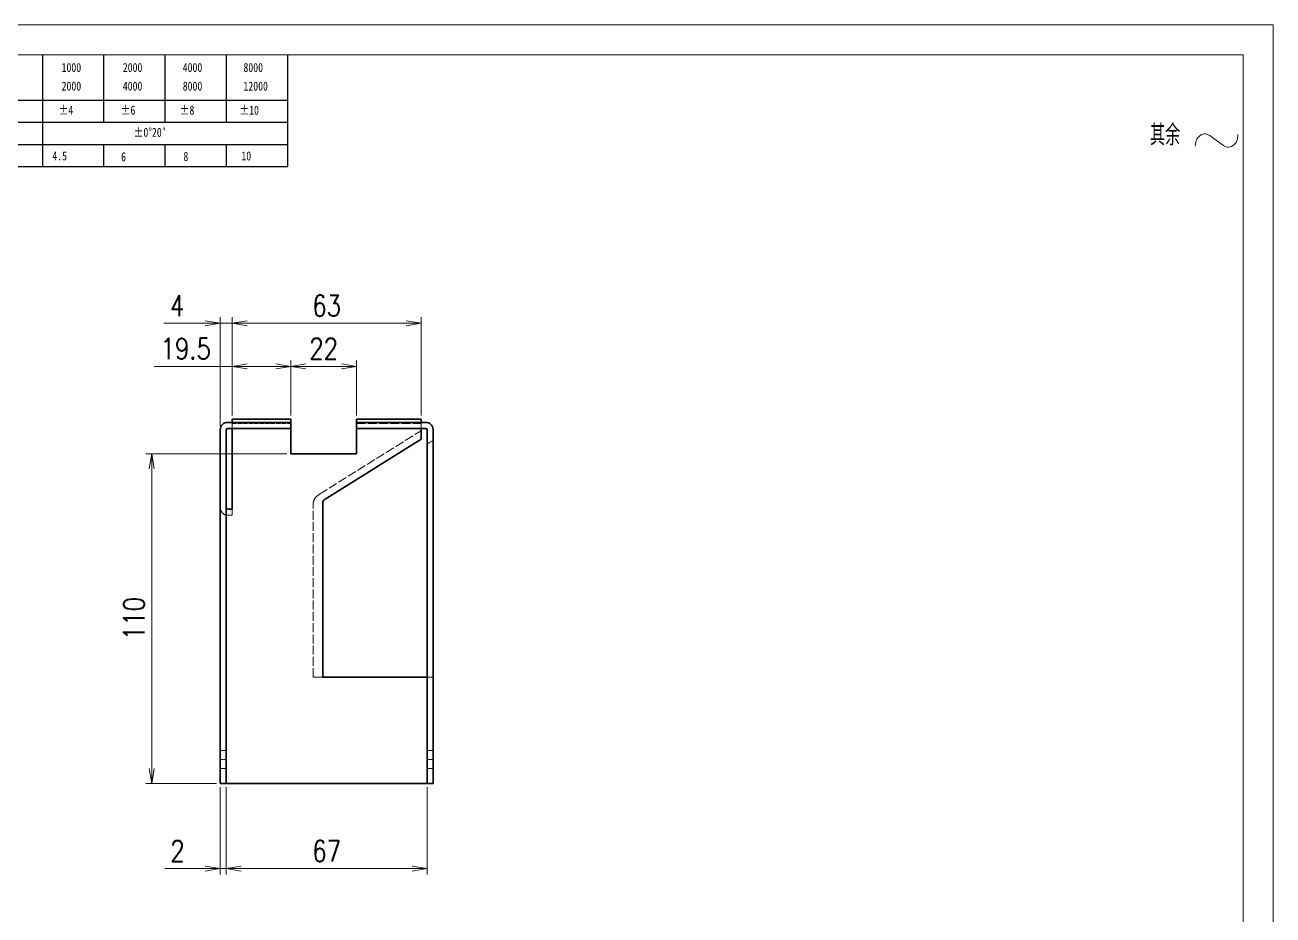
# Model space of a CAD drawing. Header units: millimetres. Extents: x 2181 to 3021, y 1423 to 2017.
# Drawn here: x 2604 to 3020.5, y 1719.9 to 2016.9 of the extents above; entities that cross this region are included whole.
import ezdxf

# ---------------------------------------------------------------- set-up
doc = ezdxf.new("R2010")
doc.units = ezdxf.units.MM
for name, pattern in [('AM_ISO02W050x2', [3.75, 3, -0.75]), ('AM_ISO08W050x2', [9, 6, -0.75, 1.5, -0.75]), ('DOT2', [0.125, 0, -0.125])]:
    doc.linetypes.add(name, pattern=pattern)
for name, color, linetype, lineweight in [('中心线', 2, 'AM_ISO08W050x2', 18), ('图框', 7, 'Continuous', 18), ('标注线', 3, 'Continuous', 18), ('粗实线', 7, 'Continuous', 35), ('虚线', 1, 'AM_ISO02W050x2', 18)]:
    doc.layers.add(name, color=color, linetype=linetype, lineweight=lineweight)
doc.layers.add('图\\M+19E79\\M+195B6\\M+18E9A', color=7, linetype='Continuous')
doc.layers.add('打印', color=7, linetype='Continuous', lineweight=15, plot=False)
doc.layers.add('打印-禁用', color=7, linetype='Continuous', lineweight=15, plot=False)
doc.styles.add('DIM', font='romans.shx', dxfattribs={"width": 0.8, "bigfont": 'bigfont.shx'})
doc.styles.add('国标', font='simfang.ttf', dxfattribs={"width": 0.8})
doc.styles.add('机械长仿宋', font='gbenor.shx', dxfattribs={"height": 1, "bigfont": 'gbcbig.shx'})
doc.dimstyles.new('XR 1-2$0', dxfattribs={"dimscale": 2, "dimtxt": 3.5, "dimasz": 2.5, "dimexe": 1, "dimexo": 0.625, "dimgap": 1.2, "dimtad": 1, "dimdsep": 46, "dimtxsty": 'DIM', "dimblk": 'OPEN', "dimcen": 0, "dimclrd": 8, "dimclre": 8, "dimclrt": 2, "dimazin": 2, "dimtfac": 0.5, "dimtmove": 0, "dimatfit": 3, "dimldrblk": 'OPEN', "dimfxl": 0, "dimtolj": 2, "dimlwd": 13, "dimlwe": 13, "dimarcsym": 0})

# ---------------------------------------------------------------- blocks, each defined once
blk = doc.blocks.new('GZDEH零件A3图框V01版')
at = {"layer": '图\\M+19E79\\M+195B6\\M+18E9A', "color": 9}
for p, q in [((3072.2, -1561.98), (3072.2, -1554.46)), ((3082.42, -1561.98), (3082.42, -1554.46)), ((3092.64, -1561.98), (3092.64, -1554.46)), ((3102.86, -1561.98), (3102.86, -1554.46)), ((3113.09, -1573.08), (3113.09, -1554.46)), ((2996.09, -1561.98), (3113.09, -1561.98)), ((3072.2, -1573.08), (3072.2, -1561.98)), ((3082.42, -1565.68), (3082.42, -1561.98)), ((3092.64, -1565.68), (3092.64, -1561.98)), ((3102.86, -1565.68), (3102.86, -1561.98)), ((2996.09, -1565.68), (3113.09, -1565.68)), ((2996.09, -1569.38), (3113.09, -1569.38)), ((3082.42, -1573.08), (3082.42, -1569.48)), ((3092.64, -1573.08), (3092.64, -1569.38)), ((3102.86, -1573.08), (3102.86, -1569.38)), ((2990.09, -1573.08), (3113.09, -1573.08))]:
    blk.add_line(p, q, dxfattribs=at)
at = {"layer": '图框', "linetype": 'Continuous'}
for p, q in [((3272.49, -1554.46), (2882.49, -1554.46)), ((3272.49, -1832.96), (3272.49, -1554.46))]:
    blk.add_line(p, q, dxfattribs=at)
at = {"layer": '打印-禁用', "linetype": 'Continuous'}
for p, q in [((3277.49, -1549.46), (2857.49, -1549.46)), ((3277.49, -1846.46), (3277.49, -1549.46))]:
    blk.add_line(p, q, dxfattribs=at)
at = {"layer": '图\\M+19E79\\M+195B6\\M+18E9A', "color": 9, "style": '国标', "width": 0.8}
for s, p in [('1000', (3075.36, -1557.31)), ('2000', (3085.57, -1557.31)), ('4000', (3095.57, -1557.31)), ('8000', (3105.7, -1557.31)), ('2000', (3075.36, -1560.41)), ('4000', (3085.57, -1560.41)), ('8000', (3095.57, -1560.41)), ('12000', (3105.7, -1560.41)), ('±4', (3074.85, -1564.42)), ('±6', (3085.22, -1564.42)), ('±8', (3095.06, -1564.42)), ('±10', (3105.02, -1564.42)), ("±0%%D20'", (3087.38, -1568.12)), ('4.5', (3073.82, -1572.05)), ('6', (3085.28, -1572.19)), ('8', (3095.68, -1572.15)), ('10', (3105.36, -1572.06))]:
    blk.add_text(s, height=1.5, dxfattribs=at).set_placement(p)
blk = doc.blocks.new('DEH A3')
at = {"layer": '图框'}
blk.add_blockref('GZDEH零件A3图框V01版', (-2857.49, 1846.46), dxfattribs=at)
blk = doc.blocks.new('其余不去材料')
at = {"layer": '标注线', "color": 2, "lineweight": 13}
for points in [[(0, 0.17), (0.01, 0.48), (0.07, 0.79), (0.16, 1.09), (0.28, 1.36), (0.44, 1.6), (0.62, 1.8), (0.82, 1.97), (1.04, 2.09), (1.26, 2.17), (1.49, 2.21), (1.72, 2.21), (1.94, 2.17), (2.37, 1.97), (2.41, 1.95)], [(4.7, 0.27), (4.91, 0.14), (5.14, 0.05), (5.37, 0), (5.6, 0), (5.82, 0.04), (6.04, 0.11), (6.45, 0.38), (6.79, 0.8), (7.02, 1.34), (7.11, 1.95), (7.11, 2.09)], [(2.41, 1.95), (3.55, 1.11), (4.7, 0.27)]]:
    blk.add_lwpolyline(points, dxfattribs=at)
at = {"layer": '标注线', "color": 7, "linetype": 'DOT2', "style": '机械长仿宋'}
blk.add_text('其余', height=3.5, dxfattribs=at).set_placement((-7.56, 0.3))
blk = doc.blocks.new('_Open')
at = {"color": 0, "linetype": 'ByBlock', "lineweight": -2}
for p, q in [((-1, 0.167), (0, 0)), ((-1, -0.167), (0, 0)), ((0, 0), (-1, 0))]:
    blk.add_line(p, q, dxfattribs=at)
blk = doc.blocks.new('*D37')
at = {"layer": 'Defpoints', "color": 0, "transparency": 16777216}
for p in [(2671.2, 1763.84), (2738.2, 1763.84), (2738.2, 1735.43)]:
    blk.add_point(p, dxfattribs=at)
at = {"layer": '标注线', "color": 8, "lineweight": 13, "transparency": 16777216}
for p, q in [((2671.2, 1762.59), (2671.2, 1733.43)), ((2738.2, 1762.59), (2738.2, 1733.43)), ((2676.2, 1735.43), (2733.2, 1735.43))]:
    blk.add_line(p, q, dxfattribs=at)
at = {"layer": '标注线', "color": 8, "lineweight": 13, "transparency": 16777216, "xscale": 5, "yscale": 5, "zscale": 5, "rotation": 180}
blk.add_blockref('_Open', (2671.2, 1735.43), dxfattribs=at)
at = {"layer": '标注线', "color": 8, "lineweight": 13, "transparency": 16777216, "xscale": 5, "yscale": 5, "zscale": 5}
blk.add_blockref('_Open', (2738.2, 1735.43), dxfattribs=at)
at = {"layer": '标注线', "color": 2, "transparency": 16777216, "insert": (2704.7, 1741.33), "char_height": 7, "attachment_point": 5, "style": 'DIM'}
blk.add_mtext('\\A2;67', dxfattribs=at)
blk = doc.blocks.new('*D42')
at = {"layer": 'Defpoints', "color": 0, "transparency": 16777216}
for p in [(2669.2, 1763.84), (2671.2, 1763.84), (2671.2, 1735.43)]:
    blk.add_point(p, dxfattribs=at)
at = {"layer": '标注线', "color": 8, "lineweight": 13, "transparency": 16777216}
for p, q in [((2669.2, 1762.59), (2669.2, 1733.43)), ((2671.2, 1762.59), (2671.2, 1733.43)), ((2664.2, 1735.43), (2650.66, 1735.43)), ((2671.2, 1735.43), (2669.2, 1735.43)), ((2676.2, 1735.43), (2681.2, 1735.43))]:
    blk.add_line(p, q, dxfattribs=at)
at = {"layer": '标注线', "color": 8, "lineweight": 13, "transparency": 16777216, "xscale": 5, "yscale": 5, "zscale": 5}
blk.add_blockref('_Open', (2669.2, 1735.43), dxfattribs=at)
at = {"layer": '标注线', "color": 8, "lineweight": 13, "transparency": 16777216, "xscale": 5, "yscale": 5, "zscale": 5, "rotation": 180}
blk.add_blockref('_Open', (2671.2, 1735.43), dxfattribs=at)
at = {"layer": '标注线', "color": 2, "transparency": 16777216, "insert": (2654.93, 1741.33), "char_height": 7, "attachment_point": 5, "style": 'DIM'}
blk.add_mtext('\\A2;2', dxfattribs=at)
blk = doc.blocks.new('*D43')
at = {"layer": 'Defpoints', "color": 0, "transparency": 16777216}
for p in [(2669.2, 1917.38), (2673.2, 1885.35), (2669.2, 1881.84)]:
    blk.add_point(p, dxfattribs=at)
at = {"layer": '标注线', "color": 8, "lineweight": 13, "transparency": 16777216}
for p, q in [((2664.2, 1917.38), (2650.4, 1917.38)), ((2669.2, 1883.09), (2669.2, 1919.38)), ((2673.2, 1917.38), (2669.2, 1917.38)), ((2673.2, 1886.6), (2673.2, 1919.38)), ((2678.2, 1917.38), (2683.2, 1917.38))]:
    blk.add_line(p, q, dxfattribs=at)
at = {"layer": '标注线', "color": 8, "lineweight": 13, "transparency": 16777216, "xscale": 5, "yscale": 5, "zscale": 5}
blk.add_blockref('_Open', (2669.2, 1917.38), dxfattribs=at)
at = {"layer": '标注线', "color": 8, "lineweight": 13, "transparency": 16777216, "xscale": 5, "yscale": 5, "zscale": 5, "rotation": 180}
blk.add_blockref('_Open', (2673.2, 1917.38), dxfattribs=at)
at = {"layer": '标注线', "color": 2, "transparency": 16777216, "insert": (2654.8, 1923.28), "char_height": 7, "attachment_point": 5, "style": 'DIM'}
blk.add_mtext('\\A2;4', dxfattribs=at)
blk = doc.blocks.new('*D44')
at = {"layer": 'Defpoints', "color": 0, "transparency": 16777216}
for p in [(2673.2, 1917.38), (2673.2, 1885.35), (2736.2, 1885.35)]:
    blk.add_point(p, dxfattribs=at)
at = {"layer": '标注线', "color": 8, "lineweight": 13, "transparency": 16777216}
for p, q in [((2673.2, 1886.6), (2673.2, 1919.38)), ((2731.2, 1917.38), (2678.2, 1917.38)), ((2736.2, 1886.6), (2736.2, 1919.38))]:
    blk.add_line(p, q, dxfattribs=at)
at = {"layer": '标注线', "color": 8, "lineweight": 13, "transparency": 16777216, "xscale": 5, "yscale": 5, "zscale": 5, "rotation": 180}
blk.add_blockref('_Open', (2673.2, 1917.38), dxfattribs=at)
at = {"layer": '标注线', "color": 8, "lineweight": 13, "transparency": 16777216, "xscale": 5, "yscale": 5, "zscale": 5}
blk.add_blockref('_Open', (2736.2, 1917.38), dxfattribs=at)
at = {"layer": '标注线', "color": 2, "transparency": 16777216, "insert": (2704.7, 1923.28), "char_height": 7, "attachment_point": 5, "style": 'DIM'}
blk.add_mtext('\\A2;63', dxfattribs=at)
blk = doc.blocks.new('*D45')
at = {"layer": 'Defpoints', "color": 0, "transparency": 16777216}
for p in [(2673.2, 1903.02), (2673.2, 1886.6), (2692.7, 1885.35)]:
    blk.add_point(p, dxfattribs=at)
at = {"layer": '标注线', "color": 8, "lineweight": 13, "transparency": 16777216}
for p, q in [((2673.2, 1887.85), (2673.2, 1905.02)), ((2692.7, 1886.6), (2692.7, 1905.02)), ((2673.2, 1903.02), (2647.13, 1903.02)), ((2687.7, 1903.02), (2678.2, 1903.02))]:
    blk.add_line(p, q, dxfattribs=at)
at = {"layer": '标注线', "color": 8, "lineweight": 13, "transparency": 16777216, "xscale": 5, "yscale": 5, "zscale": 5, "rotation": 180}
blk.add_blockref('_Open', (2673.2, 1903.02), dxfattribs=at)
at = {"layer": '标注线', "color": 8, "lineweight": 13, "transparency": 16777216, "xscale": 5, "yscale": 5, "zscale": 5}
blk.add_blockref('_Open', (2692.7, 1903.02), dxfattribs=at)
at = {"layer": '标注线', "color": 2, "transparency": 16777216, "insert": (2657.66, 1908.92), "char_height": 7, "attachment_point": 5, "style": 'DIM'}
blk.add_mtext('\\A2;19.5', dxfattribs=at)
blk = doc.blocks.new('*D46')
at = {"layer": 'Defpoints', "color": 0, "transparency": 16777216}
for p in [(2714.7, 1903.02), (2692.7, 1885.35), (2714.7, 1885.35)]:
    blk.add_point(p, dxfattribs=at)
at = {"layer": '标注线', "color": 8, "lineweight": 13, "transparency": 16777216}
for p, q in [((2692.7, 1886.6), (2692.7, 1905.02)), ((2714.7, 1886.6), (2714.7, 1905.02)), ((2697.7, 1903.02), (2709.7, 1903.02))]:
    blk.add_line(p, q, dxfattribs=at)
at = {"layer": '标注线', "color": 8, "lineweight": 13, "transparency": 16777216, "xscale": 5, "yscale": 5, "zscale": 5, "rotation": 180}
blk.add_blockref('_Open', (2692.7, 1903.02), dxfattribs=at)
at = {"layer": '标注线', "color": 8, "lineweight": 13, "transparency": 16777216, "xscale": 5, "yscale": 5, "zscale": 5}
blk.add_blockref('_Open', (2714.7, 1903.02), dxfattribs=at)
at = {"layer": '标注线', "color": 2, "transparency": 16777216, "insert": (2703.7, 1908.92), "char_height": 7, "attachment_point": 5, "style": 'DIM'}
blk.add_mtext('\\A2;22', dxfattribs=at)
blk = doc.blocks.new('*D47')
at = {"layer": 'Defpoints', "color": 0, "transparency": 16777216}
for p in [(2646.34, 1873.84), (2692.7, 1873.84), (2669.2, 1763.84)]:
    blk.add_point(p, dxfattribs=at)
at = {"layer": '标注线', "color": 8, "lineweight": 13, "transparency": 16777216}
for p, q in [((2691.45, 1873.84), (2644.34, 1873.84)), ((2646.34, 1768.84), (2646.34, 1868.84)), ((2667.95, 1763.84), (2644.34, 1763.84))]:
    blk.add_line(p, q, dxfattribs=at)
at = {"layer": '标注线', "color": 8, "lineweight": 13, "transparency": 16777216, "xscale": 5, "yscale": 5, "zscale": 5}
for p, rotation in [((2646.34, 1873.84), 90), ((2646.34, 1763.84), 270)]:
    blk.add_blockref('_Open', p, dxfattribs=dict(at, rotation=rotation))
at = {"layer": '标注线', "color": 2, "transparency": 16777216, "insert": (2640.44, 1818.84), "char_height": 7, "attachment_point": 5, "rotation": 90, "style": 'DIM'}
blk.add_mtext('\\A2;110', dxfattribs=at)

msp = doc.modelspace()

# ---------------------------------------------------------------- linework, layer by layer
at = {"layer": '中心线', "ltscale": 0.06}
for p, q in [((2668.995, 1771.835), (2671.395, 1771.835)), ((2737.995, 1771.835), (2740.395, 1771.835))]:
    msp.add_line(p, q, dxfattribs=at)
at = {"layer": '打印'}
msp.add_lwpolyline([(2180.508, 2016.933), (3020.508, 2016.933), (3020.508, 1422.933), (2180.508, 1422.933)], close=True, dxfattribs=at)
at = {"layer": '粗实线'}
for p, q in [((2671.695, 1884.335), (2692.695, 1884.335)), ((2714.695, 1885.352), (2736.195, 1885.352)), ((2714.695, 1884.335), (2737.695, 1884.335)), ((2669.195, 1763.835), (2669.195, 1881.835)), ((2671.195, 1763.835), (2671.195, 1881.835)), ((2671.695, 1882.335), (2692.695, 1882.335)), ((2673.195, 1882.335), (2673.195, 1858.507)), ((2736.195, 1878.714), (2703.864, 1858.507)), ((2714.695, 1882.335), (2737.695, 1882.335)), ((2738.195, 1763.835), (2738.195, 1881.835)), ((2740.195, 1763.835), (2740.195, 1881.835)), ((2692.695, 1873.835), (2714.695, 1873.835)), ((2703.395, 1857.8), (2703.395, 1799.335)), ((2737.695, 1799.335), (2703.395, 1799.335)), ((2671.695, 1763.835), (2737.695, 1763.835))]:
    msp.add_line(p, q, dxfattribs=at)
at = {"layer": '粗实线', "ltscale": 0.4875}
msp.add_line((2673.195, 1885.352), (2692.695, 1885.352), dxfattribs=at)
at = {"layer": '粗实线', "ltscale": 0.025412}
for p, q in [((2673.195, 1884.335), (2673.195, 1885.352)), ((2692.695, 1885.352), (2692.695, 1884.335)), ((2714.695, 1885.352), (2714.695, 1884.335)), ((2736.195, 1884.335), (2736.195, 1885.352))]:
    msp.add_line(p, q, dxfattribs=at)
at = {"layer": '粗实线', "ltscale": 0.05}
for p, q in [((2692.695, 1884.335), (2692.695, 1882.335)), ((2714.695, 1884.335), (2714.695, 1882.335)), ((2671.195, 1763.835), (2669.195, 1763.835)), ((2740.195, 1763.835), (2738.195, 1763.835))]:
    msp.add_line(p, q, dxfattribs=at)
at = {"layer": '粗实线', "ltscale": 0.2125}
for p, q in [((2692.695, 1873.835), (2692.695, 1882.335)), ((2714.695, 1882.335), (2714.695, 1873.835))]:
    msp.add_line(p, q, dxfattribs=at)
at = {"layer": '粗实线', "ltscale": 0.090534}
msp.add_line((2736.195, 1882.335), (2736.195, 1878.714), dxfattribs=at)
at = {"layer": '粗实线', "ltscale": 0.017678}
msp.add_line((2673.195, 1858.507), (2673.195, 1857.8), dxfattribs=at)
at = {"layer": '粗实线', "ltscale": 0.061612}
msp.add_line((2673.195, 1857.8), (2673.195, 1855.335), dxfattribs=at)
at = {"layer": '粗实线', "ltscale": 0.0375}
msp.add_line((2671.695, 1855.335), (2673.195, 1855.335), dxfattribs=at)
at = {"layer": '粗实线', "ltscale": 0.008839}
for p, q in [((2737.695, 1799.335), (2738.049, 1799.335)), ((2671.342, 1763.835), (2671.695, 1763.835)), ((2737.695, 1763.835), (2738.049, 1763.835))]:
    msp.add_line(p, q, dxfattribs=at)
at = {"layer": '粗实线', "ltscale": 0.003661}
for p, q in [((2738.049, 1799.335), (2738.195, 1799.335)), ((2671.195, 1763.835), (2671.342, 1763.835)), ((2738.049, 1763.835), (2738.195, 1763.835))]:
    msp.add_line(p, q, dxfattribs=at)
at = {"layer": '粗实线'}
for centre, radius, start, end in [((2671.695, 1881.835), 2.5, 90, 180), ((2737.695, 1881.835), 2.5, 0, 90), ((2671.695, 1881.835), 0.5, 90, 180), ((2737.695, 1881.835), 0.5, 0, 90), ((2671.695, 1855.835), 0.5, 179.99985, 269.99231)]:
    msp.add_arc(centre, radius, start, end, dxfattribs=at)
msp.add_ellipse((2704.995, 1857.8), major_axis=(1.6, 0), ratio=0.6250067, start_param=2.3561804, end_param=3.1415876, dxfattribs=at)
at = {"layer": '虚线', "ltscale": 0.009944}
for p, q in [((2673.195, 1883.938), (2673.195, 1884.335)), ((2736.195, 1883.938), (2736.195, 1884.335))]:
    msp.add_line(p, q, dxfattribs=at)
at = {"layer": '虚线', "ltscale": 0.4875}
msp.add_line((2673.195, 1883.938), (2692.695, 1883.938), dxfattribs=at)
at = {"layer": '虚线', "ltscale": 0.040056}
for p, q in [((2673.195, 1883.938), (2673.195, 1882.335)), ((2736.195, 1883.938), (2736.195, 1882.335))]:
    msp.add_line(p, q, dxfattribs=at)
at = {"layer": '虚线'}
for p, q in [((2714.695, 1883.938), (2736.195, 1883.938)), ((2702.304, 1860.36), (2736.195, 1881.542)), ((2700.195, 1799.335), (2700.195, 1857.178))]:
    msp.add_line(p, q, dxfattribs=at)
at = {"layer": '虚线', "ltscale": 0.058962}
msp.add_line((2738.195, 1877.085), (2740.195, 1878.335), dxfattribs=at)
at = {"layer": '虚线', "ltscale": 0.05}
for p, q in [((2673.195, 1853.335), (2673.195, 1855.335)), ((2740.195, 1799.335), (2738.195, 1799.335)), ((2669.195, 1774.835), (2671.195, 1774.835)), ((2669.195, 1774.835), (2671.195, 1774.835)), ((2738.195, 1774.835), (2740.195, 1774.835)), ((2738.195, 1774.835), (2740.195, 1774.835)), ((2669.195, 1768.835), (2671.195, 1768.835)), ((2669.195, 1768.835), (2671.195, 1768.835)), ((2738.195, 1768.835), (2740.195, 1768.835)), ((2738.195, 1768.835), (2740.195, 1768.835))]:
    msp.add_line(p, q, dxfattribs=at)
at = {"layer": '虚线', "ltscale": 0.0375}
msp.add_line((2673.195, 1853.335), (2671.695, 1853.335), dxfattribs=at)
at = {"layer": '虚线', "ltscale": 0.08}
msp.add_line((2703.395, 1799.335), (2700.195, 1799.335), dxfattribs=at)
at = {"layer": '虚线'}
msp.add_arc((2671.695, 1855.835), 2.5, 179.99993, 270.00003, dxfattribs=at)
for centre, major_axis, ratio, start_param, end_param in [((2707.401, 1857.178), (7.206, -0.001), 0.624771, 2.7491545, 3.1416964), ((2707.386, 1857.182), (7.191, 0.005), 0.625204, 2.3552227, 2.7482218)]:
    msp.add_ellipse(centre, major_axis=major_axis, ratio=ratio, start_param=start_param, end_param=end_param, dxfattribs=at)

# ---------------------------------------------------------------- block references
at = {"layer": '图框', "xscale": 2, "yscale": 2, "zscale": 2}
msp.add_blockref('DEH A3', (2180.508, 1422.933), dxfattribs=at)
at = {"layer": '标注线', "xscale": 2, "yscale": 2, "zscale": 2}
msp.add_blockref('其余不去材料', (2994.571, 1976.157), dxfattribs=at)

# ---------------------------------------------------------------- dimensions: what is measured, and where the dimension line sits
at = {"layer": '标注线'}
for base, p1, p2, picture, middle in [((2669.195, 1917.381), (2673.195, 1885.352), (2669.195, 1881.835), '*D43', (2654.795, 1923.281)), ((2673.195, 1917.381), (2736.195, 1885.352), (2673.195, 1885.352), '*D44', (2704.695, 1923.281)), ((2673.195, 1903.017), (2692.695, 1885.352), (2673.195, 1886.602), '*D45', (2657.662, 1908.917)), ((2714.695, 1903.017), (2692.695, 1885.352), (2714.695, 1885.352), '*D46', (2703.695, 1908.917)), ((2738.195, 1735.428), (2671.195, 1763.835), (2738.195, 1763.835), '*D37', (2704.695, 1741.328))]:
    dim = msp.add_linear_dim(base=base, p1=p1, p2=p2, dimstyle='XR 1-2$0', dxfattribs=at)
    dim.commit()
    dim.dimension.update_dxf_attribs({"geometry": picture, "text_midpoint": middle})
dim = msp.add_linear_dim(base=(2646.342, 1873.835), p1=(2669.195, 1763.835), p2=(2692.695, 1873.835), angle=90, dimstyle='XR 1-2$0', dxfattribs=at)
dim.commit()
dim.dimension.update_dxf_attribs({"geometry": '*D47', "text_midpoint": (2640.442, 1818.835)})
dim = msp.add_linear_dim(base=(2671.195, 1735.428), p1=(2669.195, 1763.835), p2=(2671.195, 1763.835), dimstyle='XR 1-2$0', dxfattribs=at)
dim.commit()
dim.dimension.update_dxf_attribs({"geometry": '*D42', "text_midpoint": (2654.929, 1735.428), "dimtype": 160})

doc.saveas('drawing.dxf')
